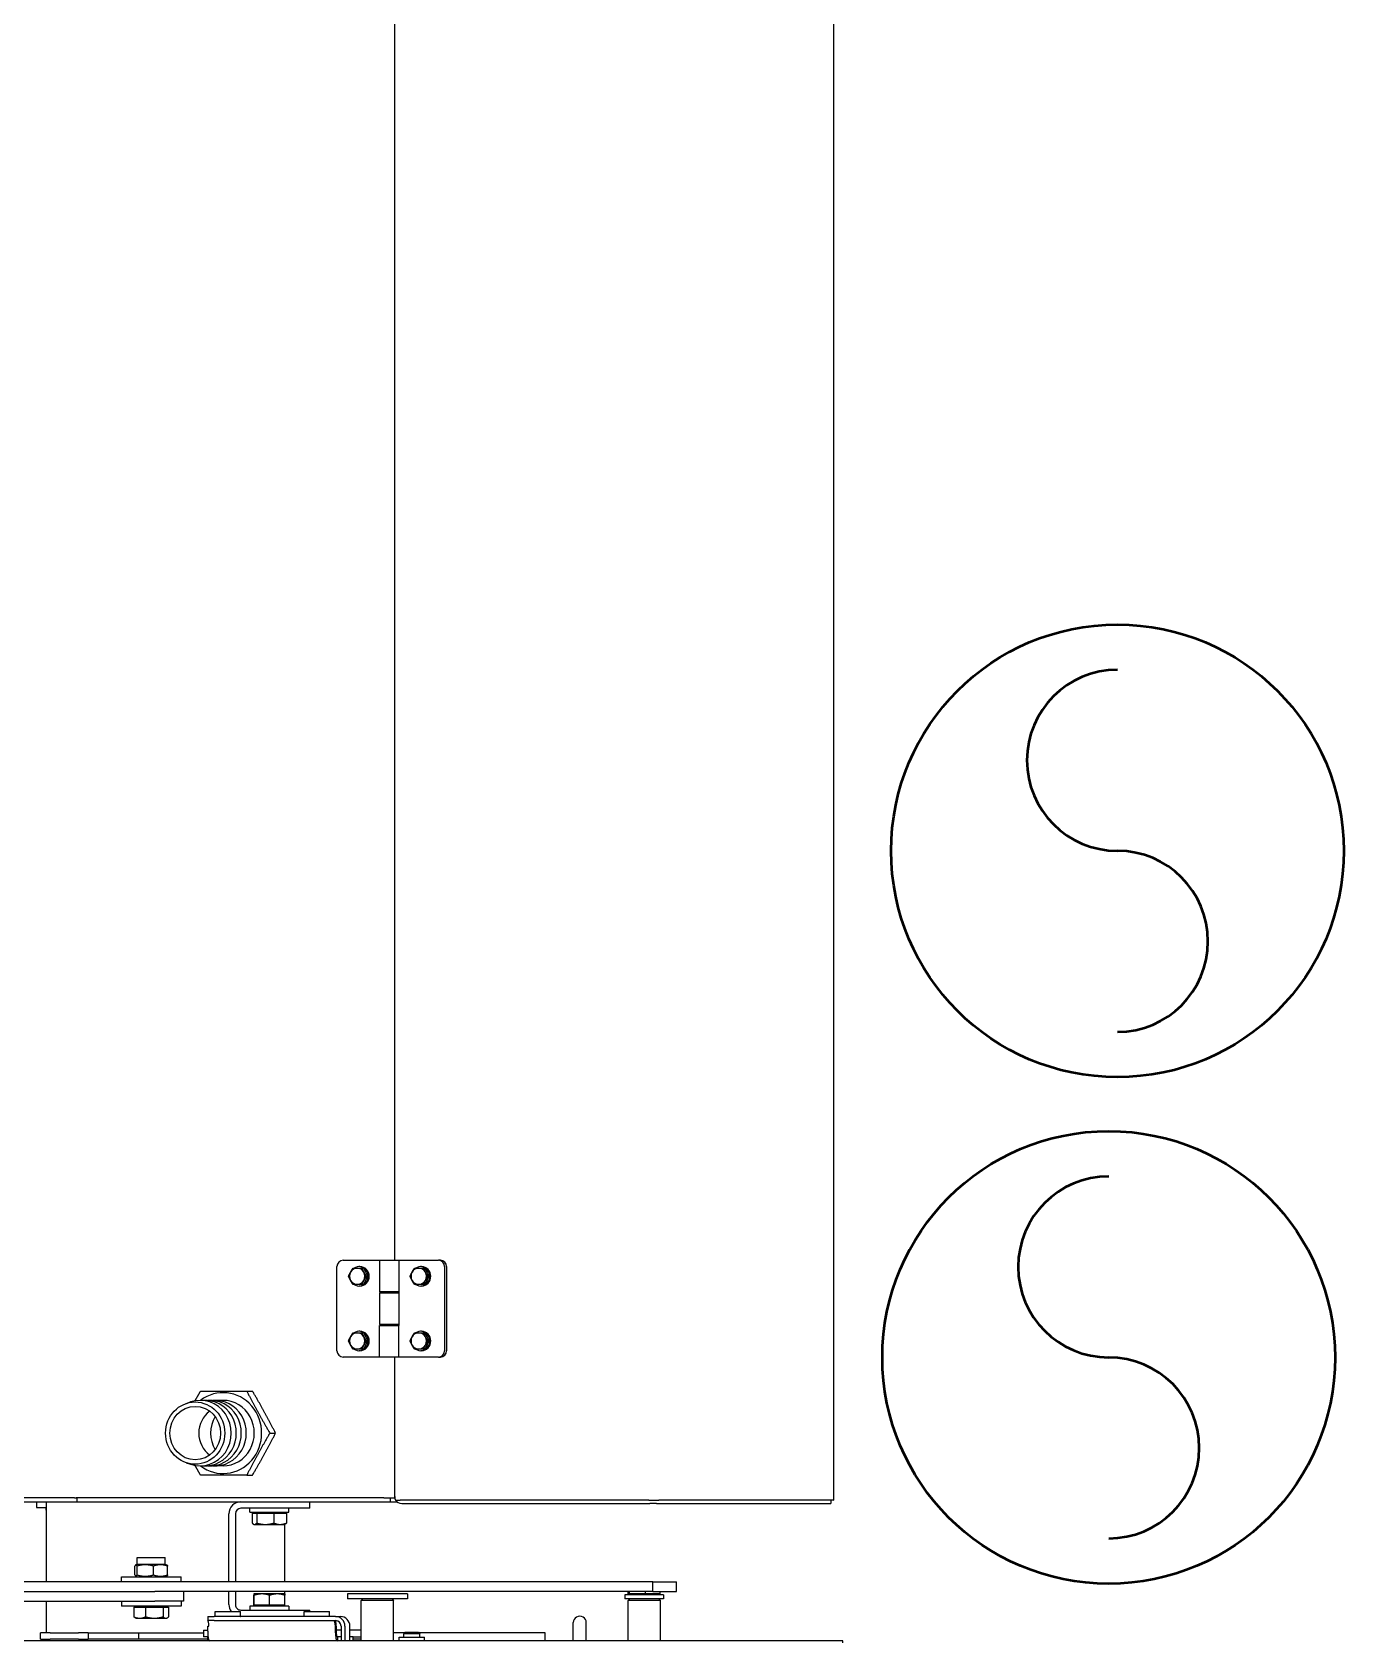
# Model space of a CAD drawing. Extents: x -3873 to 164127, y 7129 to 96529.
# Drawn here: x 54612 to 55423, y 42281 to 43277 of the extents above; entities that cross this region are included whole.
import ezdxf

# ---------------------------------------------------------------- set-up
doc = ezdxf.new("R2010")
doc.units = 0
doc.layers.add('CONSUMPTION', color=1, linetype='CONTINUOUS')
doc.layers.add('KROMEKA', color=1, linetype='CONTINUOUS')
doc.layers.add('LAYOUT Kromeka', color=1, linetype='CONTINUOUS', lineweight=5)
doc.layers.add('Sketch Geometry (ISO)', color=7, linetype='CONTINUOUS', lineweight=25)
doc.layers.get('CONSUMPTION').off()

# ---------------------------------------------------------------- blocks, each defined once
blk = doc.blocks.new('Motor')
at = {"layer": 'Sketch Geometry (ISO)', "color": 1, "lineweight": 50, "true_color": 0xff0000}
blk.add_circle((0, 0), 2, dxfattribs=at)
for centre, start, end in [((0.8, 0), 0, 180), ((-0.8, 0), 180, 0)]:
    blk.add_arc(centre, 0.8, start, end, dxfattribs=at)
blk = doc.blocks.new('KD21-ara_yolma-64')
at = {"layer": 'KROMEKA', "color": 0}
for p, q in [((262, -760), (262, 1490)), ((286.5, -21.51), (286.5, -334.47)), ((292.5, -21.51), (292.5, -334.47)), ((348, -167.63), (348, -286.23)), ((350.5, -284.8), (350.5, -166.01)), ((298.5, -642.5), (298.5, -195.41)), ((262, -267.45), (263, -267.45)), ((263, -263.74), (263, -269.74)), ((263, -263.74), (267, -263.74)), ((267, -269.74), (267, -263.74)), ((267, -267.45), (286.5, -267.45)), ((298.5, -267.45), (348, -267.45)), ((342.9, -267.45), (342.9, -266.95)), ((344.5, -266.95), (342.9, -266.95)), ((344.5, -261.12), (344.5, -263.62)), ((348, -261.12), (344.5, -261.12)), ((344.5, -263.62), (344.5, -267.45)), ((263, -287.24), (263, -269.74)), ((267, -269.74), (267, -287.24)), ((263, -287.24), (263, -293.24)), ((267, -293.24), (267, -287.24)), ((348, -286.23), (348, -479.95)), ((350.5, -286.23), (348, -286.23)), ((350.5, -284.8), (350.5, -285.74)), ((350.5, -475.94), (350.5, -285.74)), ((267, -293.24), (263, -293.24)), ((263, -324.24), (263, -293.24)), ((267, -293.24), (267, -324.24)), ((283.5, -350.7), (283.5, -313.7)), ((286.5, -313.7), (283.5, -313.7)), ((298.5, -313.7), (301.5, -313.7)), ((301.5, -313.7), (301.5, -350.7)), ((263, -330.24), (263, -324.24)), ((267, -324.24), (263, -324.24)), ((267, -324.24), (267, -330.24)), ((276, -322.7), (276.3, -322.18)), ((276, -322.7), (276, -325.08)), ((276, -325.08), (276, -334.08)), ((282.9, -321.45), (276.85, -321.45)), ((282.9, -321.45), (282.9, -328.71)), ((282.9, -323.6), (283.5, -323.6)), ((301.5, -323.5), (302, -322.63)), ((302.81, -322.1), (308.19, -322.1)), ((302.81, -323.45), (308.19, -323.45)), ((309.5, -323.5), (309, -322.63)), ((309.5, -323.5), (309.5, -340.9)), ((309.5, -323.5), (313.5, -323.5)), ((313.5, -323.5), (313.5, -340.9)), ((263, -367.11), (263, -330.24)), ((267, -330.24), (267, -364.61)), ((276, -334.08), (276, -341.21)), ((282.9, -328.71), (276.85, -328.71)), ((282.9, -328.71), (282.9, -339.46)), ((286.5, -352.2), (286.5, -334.47)), ((292.5, -337.12), (292.5, -334.47)), ((292.5, -642.5), (292.5, -337.12)), ((302.81, -333.55), (308.19, -333.55)), ((276, -341.21), (276, -341.7)), ((276, -341.7), (276.3, -342.23)), ((282.9, -339.46), (276.85, -339.46)), ((282.9, -342.96), (276.85, -342.96)), ((282.9, -339.46), (282.9, -342.96)), ((282.9, -340.8), (283.5, -340.8)), ((301.5, -340.9), (302, -341.78)), ((302.81, -342.31), (308.19, -342.31)), ((309.5, -340.9), (309, -341.78)), ((309.5, -340.9), (313.5, -340.9)), ((286.5, -350.7), (283.5, -350.7)), ((292.5, -352.2), (286.5, -352.2)), ((298.5, -350.7), (301.5, -350.7)), ((372.18, -353.74), (371.23, -356.53)), ((408.82, -353.74), (409.77, -356.53)), ((262, -367.11), (264.5, -367.11)), ((264.5, -367.11), (264.5, -364.61)), ((268.5, -364.61), (264.5, -364.61)), ((264.5, -367.34), (264.5, -367.11)), ((267.9, -367.11), (271, -367.11)), ((268.5, -364.61), (268.5, -367.11)), ((271, -367.11), (271, -367.87)), ((271, -367.87), (271.1, -367.87)), ((277, -367.11), (274.5, -367.11)), ((274.5, -371.02), (274.5, -367.11)), ((277, -367.11), (277, -371.02)), ((274.5, -371.02), (274.5, -446.25)), ((277, -446.25), (277, -371.02)), ((277, -371.81), (280.2, -371.81)), ((280.2, -371.81), (280.2, -387.41)), ((370.25, -376.68), (370.25, -371.73)), ((410.75, -376.68), (410.75, -371.73)), ((277, -387.41), (280.2, -387.41)), ((281, -387.64), (281, -422.68)), ((284.4, -380.24), (292.5, -380.24)), ((292.5, -384.24), (284.4, -384.24)), ((298.5, -380.24), (340.6, -380.24)), ((340.6, -384.24), (298.5, -384.24)), ((344, -422.68), (344, -387.64)), ((283.5, -393.24), (281, -393.24)), ((283.5, -417.24), (283.5, -393.24)), ((284.1, -396.64), (283.5, -396.64)), ((284.1, -395.65), (290.15, -395.65)), ((284.1, -395.83), (284.1, -395.65)), ((284.1, -395.83), (290.15, -395.83)), ((284.1, -405.42), (284.1, -395.83)), ((291, -395.74), (291, -395.74)), ((291, -400.63), (291, -395.74)), ((291, -395.74), (291, -395.74)), ((334, -395.74), (334.18, -395.42)), ((334, -395.74), (334, -396.05)), ((334, -396.05), (334, -402.72)), ((340.9, -394.66), (334.85, -394.66)), ((340.9, -397.43), (334.85, -397.43)), ((340.9, -394.66), (340.9, -397.43)), ((340.9, -396.64), (341.5, -396.64)), ((340.9, -397.43), (340.9, -408.01)), ((341.5, -393.24), (341.5, -417.24)), ((341.5, -393.24), (344, -393.24)), ((364.5, -391.26), (364.5, -394.81)), ((416.5, -391.26), (416.5, -394.81)), ((284.1, -414.83), (284.1, -405.42)), ((284.1, -405.42), (290.15, -405.42)), ((291, -410.13), (291, -400.63)), ((334, -402.72), (334, -411.91)), ((340.9, -408.01), (334.85, -408.01)), ((340.9, -408.01), (340.9, -415.81)), ((390.5, -405.54), (390.5, -409.09)), ((283.5, -417.24), (281, -417.24)), ((284.1, -413.84), (283.5, -413.84)), ((284.1, -414.54), (283.5, -414.54)), ((284.1, -414.83), (290.15, -414.83)), ((291, -414.74), (291, -410.13)), ((292.5, -414.54), (291, -414.54)), ((291, -414.74), (291, -414.74)), ((334, -414.54), (298.5, -414.54)), ((334, -411.91), (334, -414.74)), ((334, -414.74), (334.18, -415.06)), ((340.9, -415.81), (334.85, -415.81)), ((340.9, -413.84), (341.5, -413.84)), ((341.5, -414.54), (340.9, -414.54)), ((341.5, -417.24), (344, -417.24)), ((277, -426.81), (280.2, -426.81)), ((280.2, -426.81), (280.2, -442.41)), ((281, -422.68), (281, -430.24)), ((344, -430.24), (344, -422.68)), ((280.2, -430.24), (281, -430.24)), ((344, -430.24), (348, -430.24)), ((262, -447.56), (264.5, -447.56)), ((264.5, -447.34), (264.5, -447.32)), ((264.5, -447.56), (264.5, -447.34)), ((264.5, -449.57), (264.5, -447.56)), ((271.1, -446.04), (267.9, -446.04)), ((271.1, -446.59), (267.9, -446.59)), ((268.5, -449.57), (268.5, -446.59)), ((277, -442.41), (280.2, -442.41)), ((277, -446.25), (277, -449.29)), ((441.5, -447.03), (493.5, -447.03)), ((271.1, -449.57), (262, -449.57)), ((271.1, -452.01), (262, -452.01)), ((262, -455.05), (271.1, -455.05)), ((262, -457.11), (264.5, -457.11)), ((263, -462.11), (263, -457.11)), ((264.5, -457.11), (264.5, -455.05)), ((264.5, -457.11), (264.5, -462.11)), ((268.5, -462.11), (268.5, -455.05)), ((288, -490.61), (288, -453.61)), ((291, -453.61), (288, -453.61)), ((291, -490.61), (291, -453.61)), ((437.5, -473.39), (437.5, -450.83)), ((497.5, -450.83), (497.5, -473.39)), ((262, -462.11), (287, -462.11)), ((287, -482.11), (287, -462.11)), ((288, -463.11), (287, -462.11)), ((441.5, -461.3), (441.5, -460.8)), ((442.5, -463.39), (442.5, -462.45)), ((447.5, -466.14), (442.5, -463.39)), ((452.5, -463.39), (447.5, -466.14)), ((447.5, -466.14), (447.5, -465.19)), ((452.5, -463.39), (452.5, -462.45)), ((453.5, -461.3), (453.5, -460.8)), ((481.5, -461.3), (481.5, -460.8)), ((482.5, -463.39), (482.5, -462.45)), ((487.5, -466.14), (482.5, -463.39)), ((492.5, -463.39), (487.5, -466.14)), ((487.5, -466.14), (487.5, -465.19)), ((492.5, -463.39), (492.5, -462.45)), ((493.5, -461.3), (493.5, -460.8)), ((350.5, -475.94), (350.5, -482.81)), ((437.5, -485.39), (437.5, -473.39)), ((437.5, -473.39), (457, -473.39)), ((457, -473.39), (457, -485.39)), ((457, -475.38), (457.75, -475.38)), ((457.75, -475.66), (457, -475.66)), ((457.75, -476.8), (457, -476.8)), ((457.75, -485.39), (457.75, -473.39)), ((477.25, -473.39), (457.75, -473.39)), ((477.25, -473.39), (477.25, -485.39)), ((477.25, -475.38), (478, -475.38)), ((478, -475.66), (477.25, -475.66)), ((478, -476.8), (477.25, -476.8)), ((478, -485.39), (478, -473.39)), ((497.5, -473.39), (478, -473.39)), ((497.5, -473.39), (497.5, -485.39)), ((262, -482.11), (287, -482.11)), ((262, -485.54), (264.2, -485.54)), ((264.2, -485.54), (264.2, -501.14)), ((267, -488.96), (267, -482.11)), ((288, -481.11), (287, -482.11)), ((347, -487.15), (347, -640.46)), ((348, -479.95), (348, -484.18)), ((350.5, -479.95), (348, -479.95)), ((349, -483.32), (349, -483.16)), ((349, -483.32), (349, -486.21)), ((349, -640), (349, -486.21)), ((350.89, -482.83), (437.5, -482.83)), ((437.5, -509.8), (437.5, -485.39)), ((437.5, -485.39), (457, -485.39)), ((457, -482.83), (457.75, -482.83)), ((457, -485.17), (457.75, -485.17)), ((457.75, -485.26), (457, -485.26)), ((477.25, -485.39), (457.75, -485.39)), ((477.25, -482.83), (478, -482.83)), ((477.25, -485.17), (478, -485.17)), ((478, -485.26), (477.25, -485.26)), ((497.5, -485.39), (478, -485.39)), ((497.5, -482.83), (2125, -482.83)), ((497.5, -485.39), (497.5, -509.8)), ((264.2, -488.34), (266.38, -488.34)), ((266.38, -498.34), (266.38, -488.34)), ((267.3, -489.26), (266.38, -488.34)), ((267.3, -497.42), (266.38, -498.34)), ((267, -575.74), (267, -497.72)), ((267.3, -489.26), (267.3, -497.42)), ((291, -490.61), (288, -490.61)), ((262, -501.14), (264.2, -501.14)), ((264.2, -498.34), (266.38, -498.34)), ((441.5, -499.34), (441.5, -498.84)), ((442.5, -501.44), (442.5, -500.49)), ((447.5, -504.18), (442.5, -501.44)), ((452.5, -501.44), (447.5, -504.18)), ((447.5, -504.18), (447.5, -503.24)), ((452.5, -501.44), (452.5, -500.49)), ((453.5, -499.34), (453.5, -498.84)), ((481.5, -499.34), (481.5, -498.84)), ((482.5, -501.44), (482.5, -500.49)), ((487.5, -504.18), (482.5, -501.44)), ((492.5, -501.44), (487.5, -504.18)), ((487.5, -504.18), (487.5, -503.24)), ((492.5, -501.44), (492.5, -500.49)), ((493.5, -499.34), (493.5, -498.84)), ((437.5, -509.8), (437.5, -511.04)), ((493.5, -513.6), (441.5, -513.6)), ((493.5, -514.84), (441.5, -514.84)), ((497.5, -511.04), (497.5, -509.8)), ((262, -575.74), (267, -575.74)), ((262, -593.24), (273.25, -593.24)), ((262, -601.24), (273.25, -601.24)), ((262, -627.11), (287, -627.11)), ((287, -647.11), (287, -627.11)), ((288, -628.11), (287, -627.11)), ((288, -649.11), (288, -625.11)), ((290.5, -625.11), (288, -625.11)), ((290.5, -649.11), (290.5, -625.11)), ((291.1, -628.03), (291.1, -627.23)), ((291.1, -627.23), (292.5, -627.23)), ((291.1, -628.51), (290.5, -628.51)), ((291.1, -628.03), (292.5, -628.03)), ((291.1, -637.9), (291.1, -628.03)), ((262, -647.11), (287, -647.11)), ((288, -646.11), (287, -647.11)), ((291.1, -645.71), (290.5, -645.71)), ((291.1, -637.9), (292.5, -637.9)), ((291.1, -646.98), (291.1, -637.9)), ((291.1, -646.98), (292.5, -646.98)), ((292.5, -642.5), (292.5, -657.11)), ((292.5, -642.5), (298.5, -642.5)), ((298.5, -642.5), (298.5, -657.11)), ((347, -644.75), (347, -640.46)), ((347, -644.75), (347, -752.44)), ((349, -640), (349, -646.17)), ((349, -753.86), (349, -646.17)), ((290.5, -649.11), (288, -649.11)), ((292.5, -657.11), (298.5, -657.11)), ((347, -752.6), (347, -752.44)), ((349, -752.6), (347, -752.6)), ((349, -753.86), (349, -754.1)), ((2273.5, -754.1), (349, -754.1)), ((260.77, -760), (262, -760))]:
    blk.add_line(p, q, dxfattribs=at)
for centre, radius, start, end in [((284.4, -387.64), 7.4, 178.20807, 180), ((284.4, -387.64), 7.4, 90, 124.58078), ((284.4, -387.64), 3.4, 90, 180), ((340.6, -387.64), 7.4, 0, 90), ((340.6, -387.64), 3.4, 0, 90), ((273.25, -597.24), 4, 270, 90)]:
    blk.add_arc(centre, radius, start, end, dxfattribs=at)
for major_axis in [(-19.25, 0), (-16.5, 0)]:
    blk.add_ellipse((390.5, -359.37), major_axis=major_axis, ratio=0.951057, dxfattribs=at)
for centre, major_axis, ratio, start_param, end_param in [((390.5, -362.46), (-20.25, 0), 0.951057, 5.970339, 9.737625), ((267.9, -368.39), (-5.9, 0), 0.21693, 4.712389, 6.283185), ((271.1, -367.13), (3.4, 0), 0.21693, 4.712389, 6.283185), ((390.5, -376.68), (-25.02, 0), 0.951057, 5.655215, 10.052749), ((390.5, -365.55), (-20.25, 0), 0.951057, 6.202872, 9.505091), ((390.5, -368.64), (-20.25, 0), 0.951057, 6.202872, 9.505091), ((390.5, -377.29), (-16.5, 0), 0.951057, 3.749403, 5.675375), ((390.5, -387.95), (-20, 0), 0.951057, 4.172256, 5.252522), ((390.5, -371.73), (-20.25, 0), 0.951057, 6.202872, 9.505091), ((390.5, -376.68), (-20.25, 0), 0.951057, 0, 3.141593), ((267.9, -447.32), (-5.9, 0), 0.21693, 4.712389, 6.283185), ((267.9, -447.32), (-3.4, 0), 0.21693, 4.712389, 6.283185), ((271.1, -445.31), (3.4, 0), 0.21693, 4.712389, 6.283185), ((271.1, -446.25), (5.9, 0), 0.976187, 4.712389, 6.283185), ((271.1, -446.25), (3.4, 0), 0.976187, 4.712389, 6.283185), ((271.1, -445.31), (-5.9, 0), 0.21693, 1.570796, 2.184618), ((441.5, -450.83), (-4, 0), 0.951057, 4.712389, 6.283185), ((493.5, -450.83), (4, 0), 0.951057, 0, 1.570796), ((271.1, -449.29), (5.9, 0), 0.976187, 4.712389, 6.283185), ((447.5, -460.8), (6, 0), 0.951057, 2.555907, 6.868871), ((447.5, -459.57), (-5, 0), 0.951057, 5.235988, 6.283185), ((447.5, -459.57), (-5, 0), 0.951057, 4.18879, 5.235988), ((447.5, -459.57), (5, 0), 0.951057, 0, 1.047198), ((487.5, -460.8), (6, 0), 0.951057, 2.555907, 6.868871), ((487.5, -459.57), (-5, 0), 0.951057, 5.235988, 6.283185), ((487.5, -459.57), (-5, 0), 0.951057, 4.18879, 5.235988), ((487.5, -459.57), (5, 0), 0.951057, 0, 1.047198), ((447.5, -461.3), (6, 0), 0.951057, 3.141593, 6.283185), ((447.5, -459.57), (-5, 0), 0.951057, 0, 1.047198), ((447.5, -459.57), (5, 0), 0.951057, 4.18879, 5.235988), ((447.5, -459.57), (5, 0), 0.951057, 5.235988, 6.283185), ((487.5, -461.3), (6, 0), 0.951057, 3.141593, 6.283185), ((487.5, -459.57), (-5, 0), 0.951057, 0, 1.047198), ((487.5, -459.57), (5, 0), 0.951057, 4.18879, 5.235988), ((487.5, -459.57), (5, 0), 0.951057, 5.235988, 6.283185), ((352.4, -487.15), (-5.4, 0), 0.951057, 5.393465, 6.283185), ((352.4, -488.2), (-4.37, 4.37), 0.726543, 5.559719, 6.021784), ((447.5, -498.84), (6, 0), 0.951057, 2.555907, 6.868871), ((447.5, -497.61), (-5, 0), 0.951057, 5.235988, 6.283185), ((447.5, -497.61), (-5, 0), 0.951057, 0, 1.047198), ((447.5, -497.61), (-5, 0), 0.951057, 4.18879, 5.235988), ((447.5, -497.61), (5, 0), 0.951057, 0, 1.047198), ((447.5, -497.61), (5, 0), 0.951057, 5.235988, 6.283185), ((487.5, -498.84), (6, 0), 0.951057, 2.555907, 6.868871), ((487.5, -497.61), (-5, 0), 0.951057, 5.235988, 6.283185), ((487.5, -497.61), (-5, 0), 0.951057, 0, 1.047198), ((487.5, -497.61), (-5, 0), 0.951057, 4.18879, 5.235988), ((487.5, -497.61), (5, 0), 0.951057, 0, 1.047198), ((487.5, -497.61), (5, 0), 0.951057, 5.235988, 6.283185), ((447.5, -499.34), (6, 0), 0.951057, 3.141593, 6.283185), ((447.5, -497.61), (5, 0), 0.951057, 4.18879, 5.235988), ((487.5, -499.34), (6, 0), 0.951057, 3.141593, 6.283185), ((487.5, -497.61), (5, 0), 0.951057, 4.18879, 5.235988), ((441.5, -509.8), (-4, 0), 0.951057, 0, 1.570796), ((441.5, -511.04), (-4, 0), 0.951057, 0, 1.570796), ((493.5, -509.8), (4, 0), 0.951057, 4.712389, 6.283185), ((493.5, -511.04), (4, 0), 0.951057, 4.712389, 6.283185)]:
    blk.add_ellipse(centre, major_axis=major_axis, ratio=ratio, start_param=start_param, end_param=end_param, dxfattribs=at)
for points, weights in [([(276.85, -321.45), (276, -323.4), (276, -325.08)], [1, 1.0379548493, 1]), ([(276, -325.08), (276, -326.76), (276.85, -328.71)], [1, 1.0379548493, 1]), ([(276.3, -322.18), (276.5, -321.83), (276.85, -321.45)], [1.01819263057, 1.01511823165, 1]), ([(302.81, -322.1), (301.23, -322.78), (302.81, -323.45)], [1, 1.15470053838, 1]), ([(302.81, -323.45), (301.23, -328.5), (302.81, -333.55)], [1, 1.15470053838, 1]), ([(308.19, -323.45), (309.77, -322.78), (308.19, -322.1)], [1, 1.15470053838, 1]), ([(308.19, -333.55), (309.77, -328.5), (308.19, -323.45)], [1, 1.15470053838, 1]), ([(276.85, -328.71), (276, -331.59), (276, -334.08)], [1, 1.0379548493, 1]), ([(276, -334.08), (276, -336.58), (276.85, -339.46)], [1, 1.0379548493, 1]), ([(302.81, -333.55), (301.23, -337.93), (302.81, -342.31)], [1, 1.15470053838, 1]), ([(308.19, -342.31), (309.77, -337.93), (308.19, -333.55)], [1, 1.15470053838, 1]), ([(276.85, -339.46), (276, -340.4), (276, -341.21)], [1, 1.0379548493, 1]), ([(276, -341.21), (276, -342.02), (276.85, -342.96)], [1, 1.0379548493, 1]), ([(302.81, -342.31), (302.15, -342.02), (302, -341.78)], [1, 1.0595070748, 1.0732341932]), ([(309, -341.78), (308.85, -342.02), (308.19, -342.31)], [1.0732341932, 1.0595070748, 1]), ([(364.5, -362.71), (367.67, -360.86), (370.54, -359.22)], [1, 1.03374656906, 1.05277010049]), ([(364.5, -391.26), (364.5, -376.52), (364.5, -362.71)], [1, 1.15470053838, 1]), ([(410.46, -359.22), (413.33, -360.86), (416.5, -362.71)], [1.05277010049, 1.03374656906, 1]), ([(416.5, -362.71), (416.5, -376.52), (416.5, -391.26)], [1, 1.15470053838, 1]), ([(291, -395.74), (291, -395.7), (290.15, -395.65)], [1, 1.0379548493, 1]), ([(290.15, -395.83), (291, -395.78), (291, -395.74)], [1, 1.0379548493, 1]), ([(291, -400.63), (291, -398.4), (290.15, -395.83)], [1, 1.0379548493, 1]), ([(334.85, -394.66), (334, -395.4), (334, -396.05)], [1, 1.0379548493, 1]), ([(334, -396.05), (334, -396.69), (334.85, -397.43)], [1, 1.0379548493, 1]), ([(334.85, -397.43), (334, -400.26), (334, -402.72)], [1, 1.0379548493, 1]), ([(390.5, -405.54), (377.5, -397.94), (364.5, -391.26)], [1, 1.15470053838, 1]), ([(364.5, -394.81), (377.5, -402.42), (390.5, -409.09)], [1, 1.15470053838, 1]), ([(416.5, -391.26), (403.5, -397.94), (390.5, -405.54)], [1, 1.15470053838, 1]), ([(390.5, -409.09), (403.5, -402.42), (416.5, -394.81)], [1, 1.15470053838, 1]), ([(290.15, -405.42), (291, -402.85), (291, -400.63)], [1, 1.0379548493, 1]), ([(291, -410.13), (291, -407.94), (290.15, -405.42)], [1, 1.0379548493, 1]), ([(334, -402.72), (334, -405.17), (334.85, -408.01)], [1, 1.0379548493, 1]), ([(334.85, -408.01), (334, -410.1), (334, -411.91)], [1, 1.0379548493, 1]), ([(290.15, -414.83), (291, -412.31), (291, -410.13)], [1, 1.0379548493, 1]), ([(291, -414.74), (290.97, -414.78), (290.15, -414.83)], [1.00226095893, 1.03678852986, 1]), ([(334, -411.91), (334, -413.72), (334.85, -415.81)], [1, 1.0379548493, 1]), ([(334.85, -415.81), (334.39, -415.41), (334.18, -415.06)], [1, 1.02013866728, 1.01890636736]), ([(442.5, -456.96), (443.84, -456.08), (445, -455.45)], [1, 1.0379548493, 1]), ([(442.5, -459.57), (442.5, -458.29), (442.5, -456.96)], [1, 1.0379548493, 1]), ([(445, -455.45), (446.16, -454.81), (447.5, -454.21)], [1, 1.0379548493, 1]), ([(447.5, -454.21), (448.84, -454.81), (450, -455.45)], [1, 1.0379548493, 1]), ([(450, -455.45), (451.16, -456.08), (452.5, -456.96)], [1, 1.0379548493, 1]), ([(452.5, -456.96), (452.5, -458.29), (452.5, -459.57)], [1, 1.0379548493, 1]), ([(482.5, -456.96), (483.84, -456.08), (485, -455.45)], [1, 1.0379548493, 1]), ([(482.5, -459.57), (482.5, -458.29), (482.5, -456.96)], [1, 1.0379548493, 1]), ([(485, -455.45), (486.16, -454.81), (487.5, -454.21)], [1, 1.0379548493, 1]), ([(487.5, -454.21), (488.84, -454.81), (490, -455.45)], [1, 1.0379548493, 1]), ([(490, -455.45), (491.16, -456.08), (492.5, -456.96)], [1, 1.0379548493, 1]), ([(492.5, -456.96), (492.5, -458.29), (492.5, -459.57)], [1, 1.0379548493, 1]), ([(442.5, -462.45), (442.5, -460.84), (442.5, -459.57)], [1, 1.0379548493, 1]), ([(445, -463.68), (443.84, -463.05), (442.5, -462.45)], [1, 1.0379548493, 1]), ([(447.5, -465.19), (446.16, -464.32), (445, -463.68)], [1, 1.0379548493, 1]), ([(450, -463.68), (448.84, -464.32), (447.5, -465.19)], [1, 1.0379548493, 1]), ([(452.5, -462.45), (451.16, -463.05), (450, -463.68)], [1, 1.0379548493, 1]), ([(452.5, -459.57), (452.5, -460.84), (452.5, -462.45)], [1, 1.0379548493, 1]), ([(482.5, -462.45), (482.5, -460.84), (482.5, -459.57)], [1, 1.0379548493, 1]), ([(485, -463.68), (483.84, -463.05), (482.5, -462.45)], [1, 1.0379548493, 1]), ([(487.5, -465.19), (486.16, -464.32), (485, -463.68)], [1, 1.0379548493, 1]), ([(490, -463.68), (488.84, -464.32), (487.5, -465.19)], [1, 1.0379548493, 1]), ([(492.5, -462.45), (491.16, -463.05), (490, -463.68)], [1, 1.0379548493, 1]), ([(492.5, -459.57), (492.5, -460.84), (492.5, -462.45)], [1, 1.0379548493, 1]), ([(442.5, -495), (443.84, -494.13), (445, -493.49)], [1, 1.0379548493, 1]), ([(442.5, -497.61), (442.5, -496.33), (442.5, -495)], [1, 1.0379548493, 1]), ([(442.5, -500.49), (442.5, -498.88), (442.5, -497.61)], [1, 1.0379548493, 1]), ([(445, -493.49), (446.16, -492.85), (447.5, -492.26)], [1, 1.0379548493, 1]), ([(447.5, -492.26), (448.84, -492.85), (450, -493.49)], [1, 1.0379548493, 1]), ([(450, -493.49), (451.16, -494.13), (452.5, -495)], [1, 1.0379548493, 1]), ([(452.5, -495), (452.5, -496.33), (452.5, -497.61)], [1, 1.0379548493, 1]), ([(452.5, -497.61), (452.5, -498.88), (452.5, -500.49)], [1, 1.0379548493, 1]), ([(482.5, -495), (483.84, -494.13), (485, -493.49)], [1, 1.0379548493, 1]), ([(482.5, -497.61), (482.5, -496.33), (482.5, -495)], [1, 1.0379548493, 1]), ([(482.5, -500.49), (482.5, -498.88), (482.5, -497.61)], [1, 1.0379548493, 1]), ([(485, -493.49), (486.16, -492.85), (487.5, -492.26)], [1, 1.0379548493, 1]), ([(487.5, -492.26), (488.84, -492.85), (490, -493.49)], [1, 1.0379548493, 1]), ([(490, -493.49), (491.16, -494.13), (492.5, -495)], [1, 1.0379548493, 1]), ([(492.5, -495), (492.5, -496.33), (492.5, -497.61)], [1, 1.0379548493, 1]), ([(492.5, -497.61), (492.5, -498.88), (492.5, -500.49)], [1, 1.0379548493, 1]), ([(445, -501.73), (443.84, -501.09), (442.5, -500.49)], [1, 1.0379548493, 1]), ([(447.5, -503.24), (446.16, -502.36), (445, -501.73)], [1, 1.0379548493, 1]), ([(450, -501.73), (448.84, -502.36), (447.5, -503.24)], [1, 1.0379548493, 1]), ([(452.5, -500.49), (451.16, -501.09), (450, -501.73)], [1, 1.0379548493, 1]), ([(485, -501.73), (483.84, -501.09), (482.5, -500.49)], [1, 1.0379548493, 1]), ([(487.5, -503.24), (486.16, -502.36), (485, -501.73)], [1, 1.0379548493, 1]), ([(490, -501.73), (488.84, -502.36), (487.5, -503.24)], [1, 1.0379548493, 1]), ([(492.5, -500.49), (491.16, -501.09), (490, -501.73)], [1, 1.0379548493, 1])]:
    blk.add_rational_spline(points, weights, degree=2, dxfattribs=at)
at = {"layer": 'CONSUMPTION', "xscale": 70, "yscale": 70, "zscale": 70}
for p in [(437.32, -924.37), (750.74, -929.77)]:
    blk.add_blockref('Motor', p, dxfattribs=at)

msp = doc.modelspace()

# ---------------------------------------------------------------- block references
at = {"layer": 'LAYOUT Kromeka', "ltscale": 20, "rotation": 89.99999999999999}
msp.add_blockref('KD21-ara_yolma-64', (54353.46, 42019.41), dxfattribs=at)

doc.saveas('drawing.dxf')
